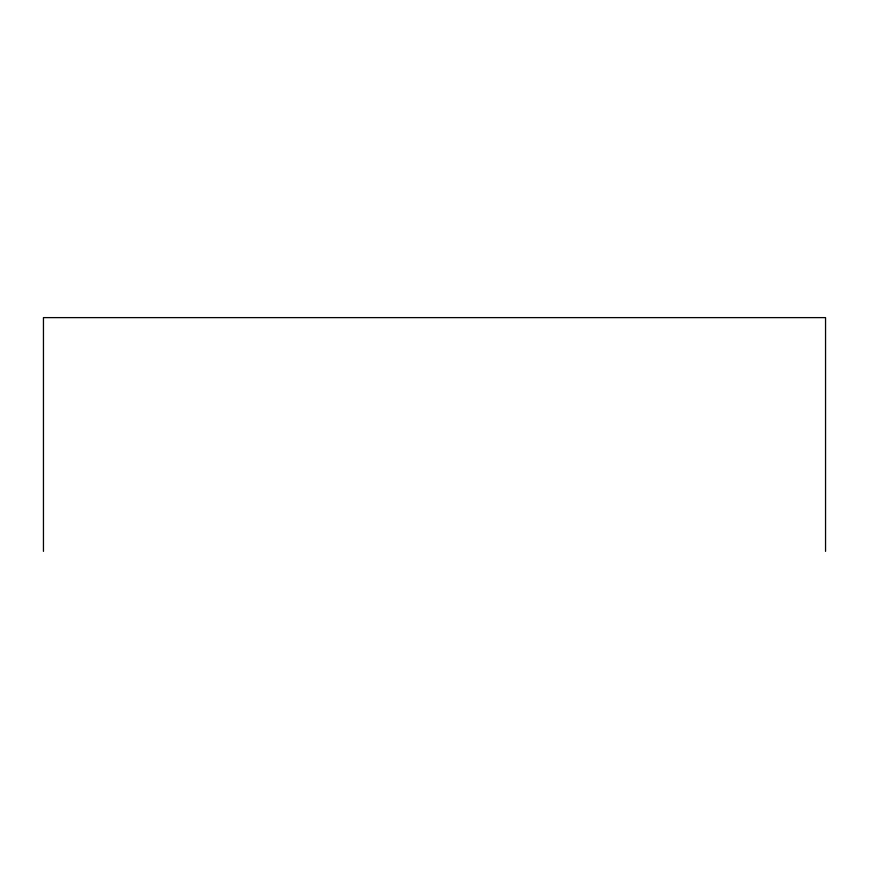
<?xml version="1.0" encoding="UTF-8"?>
<svg xmlns="http://www.w3.org/2000/svg" width="869" height="869" viewBox="0 0 869 869"><rect width="100%" height="100%" fill="white"/><g stroke="black" fill="none" stroke-linecap="round" stroke-linejoin="round"><path stroke-width="1.3" d="M825.55 551.38L825.55 317.619L43.45 317.619L43.45 551.38"/></g></svg>
